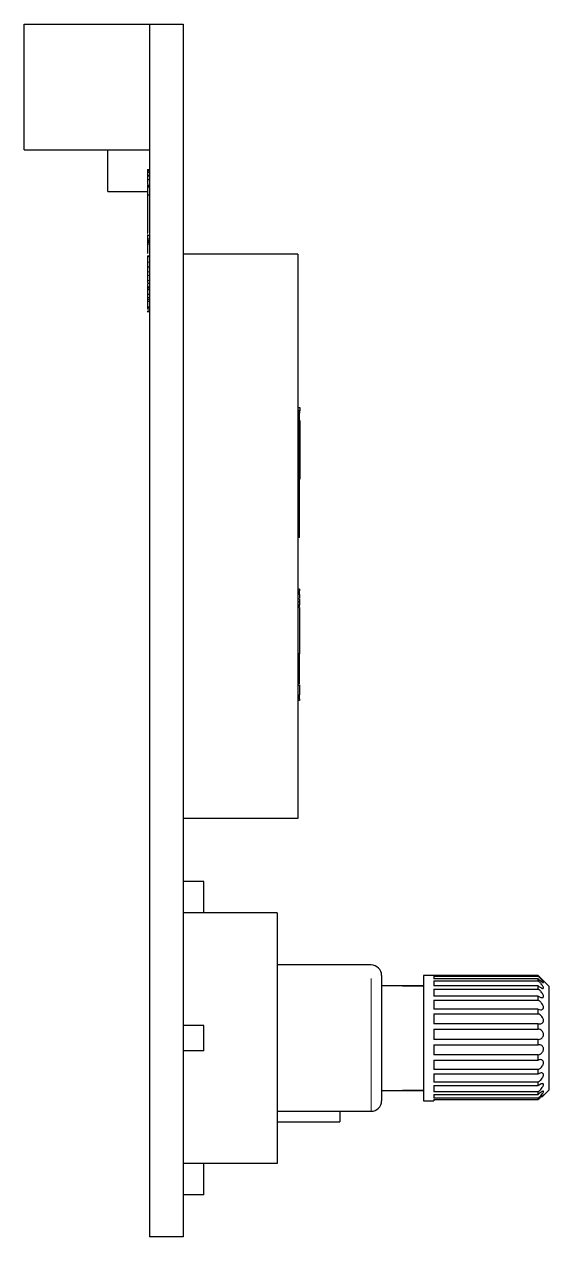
# Model space of a CAD drawing. Header units: millimetres. Extents: x 484 to 921, y 170 to 267.
# Drawn here: x 703.1 to 728.2, y 194.4 to 252.4 of the extents above; entities that cross this region are included whole.
import ezdxf

# ---------------------------------------------------------------- set-up
doc = ezdxf.new("R2010")
doc.units = ezdxf.units.MM
doc.linetypes.add('PHANTOM', pattern=[12.7, 6.35, -1.27, 1.27, -1.27, 1.27, -1.27])

msp = doc.modelspace()

# ---------------------------------------------------------------- linework, layer by layer
at = {"color": 7, "linetype": 'Continuous', "lineweight": 25}
for p, q in [((703.112, 246.444), (703.112, 252.444)), ((703.112, 252.444), (709.112, 252.444)), ((709.112, 252.444), (709.112, 194.444)), ((709.112, 252.444), (710.712, 252.444)), ((710.712, 252.444), (710.712, 194.444)), ((703.112, 246.444), (709.112, 246.444)), ((707.112, 244.444), (707.112, 246.444)), ((709.012, 245.488), (709.112, 245.488)), ((709.012, 245.488), (709.012, 245.448)), ((709.012, 245.448), (709.112, 245.448)), ((709.012, 245.448), (709.012, 245.362)), ((709.012, 245.362), (709.112, 245.362)), ((709.012, 245.362), (709.012, 245.231)), ((709.012, 245.231), (709.112, 245.231)), ((709.012, 245.231), (709.012, 245.218)), ((709.112, 245.215), (709.012, 245.215)), ((709.012, 245.196), (709.112, 245.196)), ((709.012, 245.196), (709.012, 245.025)), ((709.012, 245.025), (709.112, 245.025)), ((707.112, 244.444), (709.012, 244.444)), ((709.012, 244.744), (709.112, 244.744)), ((709.012, 244.744), (709.012, 244.719)), ((709.012, 244.719), (709.112, 244.719)), ((709.012, 244.719), (709.012, 244.663)), ((709.012, 244.663), (709.112, 244.663)), ((709.012, 244.663), (709.012, 244.291)), ((709.012, 244.291), (709.112, 244.291)), ((709, 243.371), (709.012, 243.371)), ((709, 243.326), (709.012, 243.326)), ((709, 242.999), (709.012, 242.999)), ((709, 242.424), (709.012, 242.424)), ((709, 242.054), (709.012, 242.054)), ((709.012, 242.358), (709.112, 242.358)), ((709.012, 242.358), (709.012, 242.172)), ((709.012, 242.172), (709.112, 242.172)), ((709.012, 242.096), (709.112, 242.096)), ((709.012, 242.096), (709.012, 242.056)), ((709.012, 242.056), (709.112, 242.056)), ((709.012, 242.056), (709.012, 242.005)), ((709.012, 242.005), (709.012, 241.935)), ((709.012, 241.935), (709.112, 241.935)), ((709.012, 241.935), (709.012, 241.481)), ((709, 241.286), (709.012, 241.286)), ((709.012, 241.372), (709.112, 241.372)), ((709.012, 241.372), (709.012, 241.326)), ((709.012, 241.326), (709.112, 241.326)), ((709.012, 241.326), (709.012, 241.064)), ((716.212, 241.444), (710.712, 241.444)), ((716.212, 241.444), (716.212, 214.444)), ((709.012, 241.064), (709.012, 240.838)), ((709.012, 240.838), (709.112, 240.838)), ((709.012, 240.838), (709.012, 240.606)), ((709, 240.672), (709.012, 240.672)), ((709, 240.639), (709.012, 240.639)), ((709, 240.579), (709.012, 240.579)), ((709, 240.522), (709.012, 240.522)), ((709.012, 240.43), (709.012, 240.178)), ((709, 239.761), (709.012, 239.761)), ((709.012, 240.057), (709.112, 240.057)), ((709.012, 240.016), (709.012, 239.881)), ((709.012, 239.881), (709.012, 239.866)), ((709.012, 239.866), (709.112, 239.866)), ((709.012, 239.851), (709.112, 239.851)), ((709.012, 239.772), (709.112, 239.772)), ((709.012, 239.754), (709.112, 239.754)), ((709, 239.53), (709.112, 239.53)), ((709.012, 239.371), (709.112, 239.371)), ((709.012, 239.371), (709.012, 239.276)), ((709.012, 239.276), (709.112, 239.276)), ((709.012, 239.18), (709.012, 238.928)), ((709, 238.701), (709.112, 238.701)), ((709.012, 238.928), (709.112, 238.928)), ((709.012, 238.928), (709.012, 238.904)), ((709.012, 238.904), (709.112, 238.904)), ((709.012, 238.833), (709.112, 238.833)), ((709.012, 238.737), (709.112, 238.737)), ((716.312, 234.098), (716.212, 234.098)), ((716.287, 233.975), (716.212, 233.975)), ((716.312, 233.869), (716.287, 233.869)), ((716.312, 233.944), (716.312, 234.098)), ((716.287, 233.547), (716.212, 233.547)), ((716.287, 233.375), (716.212, 233.375)), ((716.287, 233.375), (716.287, 233.547)), ((716.287, 231.188), (716.287, 233.375)), ((716.312, 231.549), (716.312, 233.486)), ((716.312, 231.549), (716.287, 231.549)), ((716.312, 230.766), (716.312, 231.549)), ((716.287, 231.188), (716.212, 231.188)), ((716.287, 231.019), (716.212, 231.019)), ((716.287, 231.017), (716.212, 231.017)), ((716.287, 230.889), (716.212, 230.889)), ((716.287, 230.847), (716.212, 230.847)), ((716.287, 230.845), (716.212, 230.845)), ((716.287, 231.019), (716.287, 231.188)), ((716.287, 231.017), (716.287, 231.019)), ((716.287, 230.889), (716.287, 231.017)), ((716.287, 230.847), (716.287, 230.889)), ((716.287, 230.845), (716.287, 230.847)), ((716.287, 230.678), (716.287, 230.845)), ((716.287, 230.678), (716.212, 230.678)), ((716.287, 230.701), (716.312, 230.701)), ((716.287, 228.489), (716.287, 230.678)), ((716.312, 230.701), (716.312, 230.766)), ((716.287, 228.489), (716.212, 228.489)), ((716.287, 228.318), (716.212, 228.318)), ((716.287, 228.318), (716.287, 228.489)), ((716.287, 227.889), (716.212, 227.889)), ((716.287, 225.42), (716.212, 225.42)), ((716.212, 225.349), (716.287, 225.349)), ((716.287, 225.168), (716.212, 225.168)), ((716.287, 225.42), (716.287, 225.349)), ((716.287, 225.168), (716.287, 225.349)), ((716.287, 225.168), (716.287, 225.005)), ((716.287, 224.965), (716.212, 224.965)), ((716.287, 224.811), (716.212, 224.811)), ((716.287, 224.657), (716.212, 224.657)), ((716.287, 224.652), (716.212, 224.652)), ((716.287, 224.545), (716.212, 224.545)), ((716.287, 224.545), (716.287, 222.328)), ((716.287, 222.328), (716.212, 222.328)), ((716.287, 221.264), (716.287, 222.328)), ((716.287, 221.264), (716.212, 221.264)), ((716.287, 221.158), (716.212, 221.158)), ((716.287, 221.158), (716.287, 221.264)), ((716.287, 220.894), (716.212, 220.894)), ((716.287, 220.816), (716.212, 220.816)), ((716.287, 220.845), (716.287, 220.367)), ((716.212, 220.367), (716.287, 220.367)), ((716.212, 220.365), (716.287, 220.365)), ((716.287, 220.178), (716.212, 220.178)), ((716.287, 220.095), (716.212, 220.095)), ((716.287, 220.178), (716.287, 220.365)), ((716.287, 220.178), (716.287, 220.095)), ((716.212, 214.444), (710.712, 214.444)), ((711.712, 211.444), (710.712, 211.444)), ((711.712, 209.944), (711.712, 211.444)), ((715.212, 209.944), (710.712, 209.944)), ((715.212, 209.944), (715.212, 197.944)), ((719.712, 207.444), (715.212, 207.444)), ((720.212, 206.944), (720.212, 200.944)), ((722.212, 206.937), (722.212, 200.95)), ((722.712, 206.937), (722.212, 206.937)), ((722.712, 206.937), (722.712, 206.933)), ((727.712, 206.933), (722.712, 206.933)), ((722.712, 206.901), (727.712, 206.901)), ((722.712, 206.901), (722.712, 206.777)), ((727.712, 206.777), (722.712, 206.777)), ((722.712, 206.684), (727.712, 206.684)), ((722.712, 206.684), (722.712, 206.443)), ((727.712, 206.901), (727.712, 206.933)), ((727.712, 206.684), (727.712, 206.777)), ((727.854, 206.795), (728.212, 206.435)), ((721.212, 206.444), (720.212, 206.444)), ((722.212, 206.444), (720.212, 206.444)), ((721.212, 206.435), (721.212, 206.444)), ((722.212, 206.435), (721.212, 206.435)), ((727.712, 206.443), (722.712, 206.443)), ((722.712, 206.294), (727.712, 206.294)), ((722.712, 206.294), (722.712, 205.952)), ((727.712, 205.952), (722.712, 205.952)), ((727.712, 206.294), (727.712, 206.443)), ((727.712, 205.756), (727.712, 205.952)), ((728.212, 206.435), (728.212, 201.452)), ((722.712, 205.756), (727.712, 205.756)), ((722.712, 205.756), (722.712, 205.335)), ((727.712, 205.335), (722.712, 205.335)), ((727.712, 205.105), (727.712, 205.335)), ((722.712, 205.105), (727.712, 205.105)), ((722.712, 205.105), (722.712, 204.63)), ((711.712, 204.544), (710.712, 204.544)), ((711.712, 203.344), (711.712, 204.544)), ((727.712, 204.63), (722.712, 204.63)), ((722.712, 204.381), (727.712, 204.381)), ((722.712, 204.381), (722.712, 203.882)), ((727.712, 204.381), (727.712, 204.63)), ((727.712, 203.882), (722.712, 203.882)), ((722.712, 203.629), (727.712, 203.629)), ((722.712, 203.629), (722.712, 203.138)), ((727.712, 203.629), (727.712, 203.882)), ((711.712, 203.344), (710.712, 203.344)), ((727.712, 203.138), (722.712, 203.138)), ((727.712, 202.897), (727.712, 203.138)), ((722.712, 202.897), (727.712, 202.897)), ((722.712, 202.897), (722.712, 202.445)), ((727.712, 202.445), (722.712, 202.445)), ((727.712, 202.23), (727.712, 202.445)), ((722.712, 202.23), (727.712, 202.23)), ((722.712, 202.23), (722.712, 201.845)), ((727.712, 201.845), (722.712, 201.845)), ((727.712, 201.672), (727.712, 201.845)), ((720.212, 201.444), (721.212, 201.444)), ((720.212, 201.444), (722.212, 201.444)), ((721.212, 201.452), (722.212, 201.452)), ((721.212, 201.444), (721.212, 201.452)), ((722.712, 201.672), (727.712, 201.672)), ((722.712, 201.672), (722.712, 201.378)), ((727.712, 201.378), (722.712, 201.378)), ((727.712, 201.256), (727.712, 201.378)), ((727.907, 201.146), (728.212, 201.452)), ((722.212, 200.95), (722.712, 200.95)), ((722.712, 201.256), (727.712, 201.256)), ((722.712, 201.256), (722.712, 201.072)), ((727.712, 201.072), (722.712, 201.072)), ((722.712, 201.009), (727.712, 201.009)), ((722.712, 201.009), (722.712, 200.95)), ((727.712, 201.009), (727.712, 201.072)), ((727.861, 201.146), (727.907, 201.146)), ((715.212, 200.444), (719.712, 200.444)), ((718.212, 200.444), (718.212, 199.944)), ((715.212, 199.944), (718.212, 199.944)), ((715.212, 197.944), (710.712, 197.944)), ((711.712, 196.444), (711.712, 197.944)), ((711.712, 196.444), (710.712, 196.444)), ((710.712, 194.444), (709.112, 194.444))]:
    msp.add_line(p, q, dxfattribs=at)
at = {"color": 8, "linetype": 'PHANTOM', "lineweight": 18}
for p, q in [((709.012, 242.005), (709.112, 242.005)), ((709.012, 241.064), (709.112, 241.064)), ((709.012, 240.606), (709.112, 240.606)), ((709.012, 240.43), (709.112, 240.43)), ((709.012, 240.178), (709.112, 240.178)), ((709.012, 239.881), (709.112, 239.881)), ((709.012, 239.18), (709.112, 239.18)), ((716.312, 233.944), (716.287, 233.944)), ((716.312, 233.857), (716.287, 233.857)), ((716.312, 230.766), (716.287, 230.766)), ((719.712, 200.444), (719.712, 207.444))]:
    msp.add_line(p, q, dxfattribs=at)
at = {"color": 7, "linetype": 'Continuous', "lineweight": 25, "flags": 128}
msp.add_lwpolyline([(728.212, 201.452), (727.916, 201.154), (727.907, 201.146)], dxfattribs=at)
at = {"color": 7, "linetype": 'Continuous', "lineweight": 25}
for centre, start, end in [((719.712, 206.944), 0, 90), ((719.712, 200.944), 270, 0)]:
    msp.add_arc(centre, 0.5, start, end, dxfattribs=at)
for points, knots in [([(709.012, 245.215), (709.012, 245.215), (709.012, 245.215), (709.012, 245.209), (709.012, 245.201), (709.012, 245.196)], [0, 0, 0, 0, 0.133337, 0.426633, 1, 1, 1, 1]), ([(709.012, 245.025), (709.012, 245.009), (709.012, 244.987), (709.012, 244.947), (709.012, 244.902), (709.012, 244.857), (709.012, 244.801), (709.012, 244.782)], [0, 0, 0, 0, 0.202249, 0.299375, 0.399861, 0.80165, 1, 1, 1, 1]), ([(709.012, 244.291), (709.012, 244.163), (709.012, 243.904), (709.012, 243.49), (709.012, 243.007), (709.012, 242.66), (709.012, 242.45)], [0, 0, 0, 0, 0.218027, 0.438765, 0.659495, 1, 1, 1, 1]), ([(709.012, 242.172), (709.012, 242.162), (709.012, 242.146), (709.012, 242.12), (709.012, 242.098), (709.012, 242.097), (709.012, 242.096)], [0, 0, 0, 0, 0.374918, 0.605805, 0.759907, 1, 1, 1, 1]), ([(709.012, 240.606), (709.012, 240.599), (709.012, 240.587), (709.012, 240.57), (709.012, 240.554), (709.012, 240.541), (709.012, 240.523), (709.012, 240.5), (709.012, 240.468), (709.012, 240.443), (709.012, 240.43)], [0, 0, 0, 0, 0.154563, 0.279767, 0.371719, 0.437497, 0.509947, 0.63071, 0.792844, 1, 1, 1, 1]), ([(709.012, 240.178), (709.012, 240.156), (709.012, 240.123), (709.012, 240.084), (709.012, 240.066), (709.012, 240.058), (709.012, 240.057), (709.012, 240.057)], [0, 0, 0, 0, 0.502371, 0.753489, 0.88019, 0.942972, 1, 1, 1, 1]), ([(709.012, 239.851), (709.012, 239.836), (709.012, 239.815), (709.012, 239.79), (709.012, 239.778), (709.012, 239.772), (709.012, 239.773), (709.012, 239.773)], [0, 0, 0, 0, 0.484513, 0.726317, 0.848223, 0.969761, 1, 1, 1, 1]), ([(709.012, 239.754), (709.012, 239.693), (709.012, 239.621), (709.012, 239.541), (709.012, 239.532), (709.012, 239.529), (709.012, 239.53), (709.012, 239.53)], [0, 0, 0, 0, 0.7959674, 0.9295057, 0.9642158, 0.9978989, 1, 1, 1, 1]), ([(709.012, 239.684), (709.012, 239.656), (709.012, 239.604), (709.012, 239.523), (709.012, 239.447), (709.012, 239.396), (709.012, 239.371)], [0, 0, 0, 0, 0.286803, 0.548928, 0.786341, 1, 1, 1, 1]), ([(709.012, 239.276), (709.012, 239.27), (709.012, 239.259), (709.012, 239.24), (709.012, 239.214), (709.012, 239.193), (709.012, 239.18)], [0, 0, 0, 0, 0.2501468, 0.4350742, 0.650048, 1, 1, 1, 1]), ([(709.012, 238.904), (709.012, 238.892), (709.012, 238.871), (709.012, 238.847), (709.012, 238.836), (709.012, 238.833), (709.012, 238.834), (709.012, 238.834)], [0, 0, 0, 0, 0.4684353, 0.8364431, 0.9065257, 0.9776779, 1, 1, 1, 1]), ([(716.287, 233.547), (716.287, 233.603), (716.287, 233.715), (716.287, 233.888), (716.287, 233.942), (716.287, 233.975)], [0, 0, 0, 0, 0.2808665, 0.5613132, 1, 1, 1, 1]), ([(716.287, 227.889), (716.287, 227.908), (716.287, 227.945), (716.287, 228.084), (716.287, 228.229), (716.287, 228.318)], [0, 0, 0, 0, 0.2808, 0.561112, 1, 1, 1, 1]), ([(716.287, 224.965), (716.287, 224.963), (716.287, 224.958), (716.287, 224.92), (716.287, 224.867), (716.287, 224.829), (716.287, 224.811)], [0, 0, 0, 0, 0.280136, 0.55944, 0.779509, 1, 1, 1, 1]), ([(716.287, 224.811), (716.287, 224.787), (716.287, 224.74), (716.287, 224.689), (716.287, 224.662), (716.287, 224.659), (716.287, 224.657)], [0, 0, 0, 0, 0.27976, 0.558735, 0.779191, 1, 1, 1, 1]), ([(716.287, 224.573), (716.287, 224.574), (716.287, 224.619), (716.287, 224.635), (716.287, 224.652)], [0, 0, 0, 0, 0.005601, 1, 1, 1, 1]), ([(716.287, 220.894), (716.287, 220.905), (716.287, 220.928), (716.287, 221.013), (716.287, 221.103), (716.287, 221.158)], [0, 0, 0, 0, 0.2807996, 0.5611118, 1, 1, 1, 1]), ([(727.712, 206.933), (727.752, 206.894), (727.801, 206.846), (727.845, 206.803), (727.854, 206.795)], [0, 0, 0, 0, 0.798935, 1, 1, 1, 1]), ([(727.712, 206.777), (727.751, 206.741), (727.817, 206.681), (727.895, 206.625), (727.939, 206.601), (727.961, 206.597), (727.964, 206.611), (727.95, 206.639), (727.914, 206.687), (727.848, 206.764), (727.775, 206.84), (727.726, 206.888), (727.712, 206.901)], [0, 0, 0, 0, 0.175632, 0.297638, 0.385376, 0.45423, 0.523455, 0.585025, 0.665972, 0.779081, 0.937181, 1, 1, 1, 1]), ([(727.712, 206.443), (727.751, 206.412), (727.817, 206.361), (727.895, 206.326), (727.939, 206.32), (727.961, 206.333), (727.964, 206.362), (727.95, 206.404), (727.914, 206.464), (727.848, 206.55), (727.775, 206.626), (727.726, 206.671), (727.712, 206.684)], [0, 0, 0, 0, 0.175632, 0.297638, 0.385376, 0.45423, 0.523455, 0.585025, 0.665972, 0.779081, 0.937181, 1, 1, 1, 1]), ([(727.712, 205.952), (727.751, 205.928), (727.817, 205.888), (727.895, 205.876), (727.939, 205.89), (727.961, 205.919), (727.964, 205.961), (727.95, 206.014), (727.914, 206.083), (727.848, 206.172), (727.775, 206.245), (727.726, 206.283), (727.712, 206.294)], [0, 0, 0, 0, 0.175632, 0.297638, 0.385376, 0.45423, 0.523455, 0.585025, 0.665972, 0.779081, 0.937181, 1, 1, 1, 1]), ([(727.712, 205.335), (727.751, 205.32), (727.817, 205.294), (727.895, 205.306), (727.939, 205.337), (727.961, 205.381), (727.964, 205.433), (727.95, 205.494), (727.914, 205.567), (727.848, 205.654), (727.775, 205.718), (727.726, 205.748), (727.712, 205.756)], [0, 0, 0, 0, 0.175632, 0.297638, 0.385376, 0.45423, 0.523455, 0.585025, 0.665972, 0.779081, 0.937181, 1, 1, 1, 1]), ([(727.712, 204.63), (727.751, 204.624), (727.817, 204.615), (727.895, 204.649), (727.939, 204.697), (727.961, 204.752), (727.964, 204.812), (727.95, 204.877), (727.914, 204.949), (727.848, 205.029), (727.775, 205.08), (727.726, 205.1), (727.712, 205.105)], [0, 0, 0, 0, 0.175632, 0.297638, 0.385376, 0.45423, 0.523455, 0.585025, 0.665972, 0.779081, 0.937181, 1, 1, 1, 1]), ([(727.712, 203.882), (727.751, 203.886), (727.817, 203.893), (727.895, 203.949), (727.939, 204.01), (727.961, 204.073), (727.964, 204.136), (727.95, 204.201), (727.914, 204.268), (727.848, 204.335), (727.775, 204.371), (727.726, 204.378), (727.712, 204.381)], [0, 0, 0, 0, 0.175632, 0.297638, 0.385376, 0.45423, 0.523455, 0.585025, 0.665972, 0.779081, 0.937181, 1, 1, 1, 1]), ([(727.712, 203.138), (727.751, 203.152), (727.817, 203.175), (727.895, 203.248), (727.939, 203.318), (727.961, 203.386), (727.964, 203.448), (727.95, 203.509), (727.914, 203.567), (727.848, 203.617), (727.775, 203.635), (727.726, 203.63), (727.712, 203.629)], [0, 0, 0, 0, 0.1756321, 0.2976375, 0.3853765, 0.4542305, 0.5234546, 0.5850249, 0.6659724, 0.7790808, 0.9371809, 1, 1, 1, 1]), ([(727.712, 202.445), (727.751, 202.467), (727.817, 202.505), (727.895, 202.591), (727.939, 202.666), (727.961, 202.733), (727.964, 202.792), (727.95, 202.844), (727.914, 202.889), (727.848, 202.919), (727.775, 202.918), (727.726, 202.901), (727.712, 202.897)], [0, 0, 0, 0, 0.1756321, 0.2976375, 0.3853765, 0.4542305, 0.5234546, 0.5850249, 0.6659724, 0.7790808, 0.9371809, 1, 1, 1, 1]), ([(727.712, 201.845), (727.751, 201.875), (727.817, 201.925), (727.895, 202.018), (727.939, 202.094), (727.961, 202.157), (727.964, 202.207), (727.95, 202.248), (727.914, 202.277), (727.848, 202.286), (727.775, 202.266), (727.726, 202.238), (727.712, 202.23)], [0, 0, 0, 0, 0.1756321, 0.2976375, 0.3853765, 0.4542305, 0.5234546, 0.5850249, 0.6659724, 0.7790808, 0.9371809, 1, 1, 1, 1]), ([(727.712, 201.378), (727.751, 201.413), (727.817, 201.472), (727.895, 201.567), (727.939, 201.638), (727.961, 201.693), (727.964, 201.732), (727.95, 201.759), (727.914, 201.771), (727.848, 201.757), (727.775, 201.719), (727.726, 201.682), (727.712, 201.672)], [0, 0, 0, 0, 0.175632, 0.297638, 0.385376, 0.45423, 0.523455, 0.585025, 0.665972, 0.779081, 0.937181, 1, 1, 1, 1]), ([(727.712, 201.072), (727.751, 201.11), (727.817, 201.175), (727.895, 201.265), (727.939, 201.327), (727.961, 201.37), (727.964, 201.396), (727.95, 201.407), (727.914, 201.4), (727.848, 201.365), (727.775, 201.312), (727.726, 201.268), (727.712, 201.256)], [0, 0, 0, 0, 0.175632, 0.297638, 0.385376, 0.45423, 0.523455, 0.585025, 0.665972, 0.779081, 0.937181, 1, 1, 1, 1]), ([(727.907, 201.146), (727.919, 201.158), (727.941, 201.183), (727.961, 201.209), (727.964, 201.22), (727.95, 201.214), (727.914, 201.19), (727.848, 201.136), (727.775, 201.07), (727.726, 201.022), (727.712, 201.009)], [0, 0, 0, 0, 0.10429, 0.204633, 0.305515, 0.395244, 0.513211, 0.678047, 0.908452, 1, 1, 1, 1])]:
    msp.add_open_spline(points, degree=3, knots=knots, dxfattribs=at)

doc.saveas('drawing.dxf')
